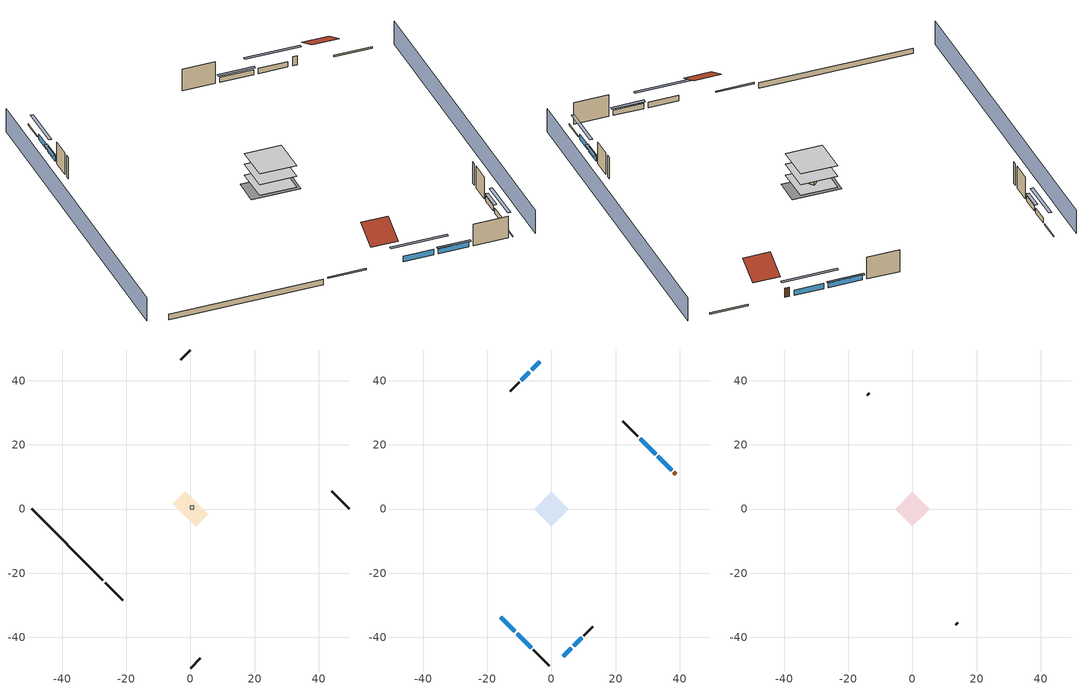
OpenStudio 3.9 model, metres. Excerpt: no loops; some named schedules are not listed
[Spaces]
crawlspace - vented 1
 floor foundation (Slab1 construction): -5.57,1.59 -1.59,5.57 5.57,-1.59 1.59,-5.57 z-0.91
 wall outside (RimJoist1 construction): -26.63,-22.94 -21.11,-28.46 z0.3:0.61
 wall outside (RimJoist2 construction): 0,49.57 -3.06,46.51 z0.3:0.61
 wall outside (RimJoist3 construction): 49.57,0 44.05,5.52 z0.3:0.61
 wall outside (RimJoist4 construction): 0,-49.57 3.06,-46.51 z0.3:0.61
 wall foundation (FoundationWall1 construction): -49.57,0 -27.29,-22.29 z-0.91:0.3
central ac and furnace airloop ret air space
 floor adiabatic (AdiabaticConst): 0,0 0,1 1,1 1,0 z0
 wall adiabatic (AdiabaticConst): 0,1 0,0 1,0 1,1 0,1 z0:1
 ceiling adiabatic (AdiabaticConst): 1,0 1,1 0,1 0,0 z1
conditioned space 1
 floor to crawlspace - vented 1 (Floor1 construction): -5.34,0 0,5.34 5.34,0 0,-5.34 z0.3
 floor adiabatic (AdiabaticFloorConstruction): -5.34,0 0,5.34 5.34,0 0,-5.34 z2.74
 wall outside (Wall1 construction): -5.67,-43.9 -0.66,-48.92 z0.3:5.18
 wall outside (Wall2 construction): -10.06,39.52 -12.84,36.73 z0.3:5.18
 wall outside (Wall3 construction): 26.96,22.62 22.21,27.36 z0.3:5.18
 wall outside (Wall4 construction): 10.06,-39.52 12.84,-36.73 z0.3:5.18
 wall outside (AdiabaticWallConstruction): -15.81,-33.77 -11.4,-38.18 / -10.74,-38.83 -6.33,-43.24 z0.3:1.49; -3.72,45.86 -6.23,43.34 / -6.89,42.69 -9.4,40.17 / 37.45,12.13 33.17,16.4 / 3.72,-45.86 6.23,-43.34 / 6.89,-42.69 9.4,-40.17 z0.3:1.46; 32.51,17.06 27.61,21.96 z0.3:1.43
 wall outside (AdiabaticWallConstruction 1): 38.75,10.82 38.1,11.47 z0.3:2.34
 window (WindowConstruction): -15.81,-33.77 -11.4,-38.18 z0.3:1.49
 window (WindowConstruction 1): -10.74,-38.83 -6.33,-43.24 z0.3:1.49
 window (WindowConstruction 2): -3.72,45.85 -6.23,43.34 z0.3:1.46
 window (WindowConstruction 3): -6.89,42.69 -9.4,40.17 z0.3:1.46
 window (WindowConstruction 4): 37.44,12.13 33.17,16.4 z0.3:1.46
 window (WindowConstruction 5): 32.51,17.06 27.61,21.96 z0.3:1.43
 window (WindowConstruction 6): 3.72,-45.85 6.23,-43.34 z0.3:1.46
 window (WindowConstruction 7): 6.89,-42.69 9.4,-40.17 z0.3:1.46
 door (Door): 38.75,10.82 38.1,11.47 z0.3:2.34
 ceiling adiabatic (AdiabaticFloorConstruction): 0,-5.34 5.34,0 0,5.34 -5.34,0 z2.74
attic - vented 1
 floor to conditioned space 1 (Floor2 construction Reversed): -5.34,0 0,5.34 5.34,0 0,-5.34 z5.18
 wall outside (Wall5 construction): -13.5,36.07 -14.07,35.5 z0.3:5.18
 wall outside (Wall6 construction): 13.5,-36.07 14.07,-35.5 z0.3:5.18
 roof outside (Roof1 construction): -16.46,-33.11,5.18 -12.89,-29.54,7.71 -16.88,-25.55,7.71 -20.46,-29.12,5.18
 roof outside (Roof2 construction): 39.41,10.17,5.18 35.83,6.6,7.71 39.83,2.6,7.71 43.4,6.17,5.18
shading: 3.23,-52.81 52.81,-3.23 / -3.23,52.81 -52.81,3.23 z0:5.18; -9.46,-40.12 -17.75,-31.83 -18.18,-32.26 -9.89,-40.55 z4.24; -6.11,-43.46 -10.95,-38.62 -11.39,-39.05 -6.54,-43.89 z1.8; -8.17,41.4 -1.78,47.79 -2.21,48.23 -8.6,41.83 z4.21; -9.62,39.96 -6.67,42.9 -7.1,43.33 -10.05,40.39 z1.77; 31.23,18.34 39.38,10.19 39.82,10.62 31.66,18.77 z4.21; 27.4,22.18 32.73,16.85 33.16,17.28 27.83,22.61 z1.74; 8.17,-41.4 1.78,-47.79 2.21,-48.23 8.6,-41.83 z4.21; 9.62,-39.96 6.67,-42.9 7.1,-43.33 10.05,-40.39 z1.77
[Site]
Portland Intl Arpt_OR: Latitude {deg}=45.59; Longitude {deg}=-122.6; Time Zone {hr}=-8; Elevation {m}=33; Terrain=Suburbs; Keep Site Location Information=Yes
[Site:GroundTemperature:Shallow]
10.2558, 8.96328, 8.85977, 9.47314, 11.9355, 14.3863, 16.5111, 17.8571, 17.9714, 16.8767, 14.8061, 12.4304
[Site:WaterMainsTemperature]
Calculation Method=Schedule; Temperature Schedule=mains temperature schedule
[Building]
Building 1
[Material] Roughness=Rough
Name | Thickness {m} | Conductivity {W/m-K} | Density {kg/m3} | Specific Heat {J/kg-K} | Thermal Absorptance | Solar Absorptance | Visible Absorptance
asphalt or fiberglass shingles | 0.00635 | 0.162714 | 1121.4 | 1465.45 | 0.9 | 0.85 | 0.85
roof rigid ins | 0.00281632 | 0.029427 | 32.04 | 1214.23 | 0.9 | 0.7 | 0.7
osb sheathing 0.5 in. | 0.0127 | 0.115458 | 512.64 | 1214.23 | 0.9 | 0.6 | 0.6
wood siding | 0.0254 | 0.102417 | 544.68 | 1172.36 | 0.9 | 0.85 | 0.85
osb sheathing 0.5 in. 1 | 0.0127 | 0.115458 | 512.64 | 1214.23 | 0.9 | 0.7 | 0.7
wall stud and cavity | 0.1397 | 0.550994 | 139.0536 | 1170.24 | 0.9 | 0.7 | 0.7
gypsum board | 0.0127 | 0.160291 | 801 | 837.4 | 0.9 | 0.6 | 0.6
wall stud and cavity 1 | 0.1397 | 0.727959 | 139.0536 | 1170.24 | 0.9 | 0.6 | 0.6
rim joist stud and cavity | 0.0508 | 0.178688 | 50.32683 | 1063.81 | 0.9 | 0.6 | 0.6
floor stud and cavity | 0.1397 | 0.923637 | 92.3553 | 1139.71 | 0.9 | 0.7 | 0.7
osb sheathing 0.75 in. | 0.01905 | 0.115458 | 512.64 | 1214.23 | 0.9 | 0.7 | 0.7
floor covering | 0.0127 | 0.0433444 | 54.468 | 1339.84 | 0.9 | 0.6 | 0.6
ceiling loosefill ins | 0.0846667 | 0.0480833 | 16.02 | 1046.75 | 0.9 | 0.7 | 0.7
ceiling stud and cavity | 0.1397 | 0.0920385 | 65.682 | 1177.47 | 0.9 | 0.7 | 0.7
concrete 8.0 in. | 0.2032 | 1.803125 | 2242.8 | 837.4 | 0.9 | 0.7 | 0.7
soil 0.5 in. | 0.0127 | 1.3848 | 1842.3 | 418.7 | 0.9 | 0.7 | 0.7
wood siding 1; wood siding 2 | 0.0254 | 0.102417 | 544.68 | 1172.36
wall rigid ins; floor rigid ins | 0.512978 | 0.029427 | 32.04 | 1214.23 | 0.9 | 0.7 | 0.7
wall stud and cavity 2 | 0.0889 | 0.380278 | 52.3479 | 1209.89 | 0.9 | 0.7 | 0.7
door material | 0.04445 | 0.0612267 | 512.64 | 1214.23 | 0.9 | 0.7 | 0.7
floor stud and cavity 1 | 0.1397 | 1.75129 | 37.0049 | 1207.88 | 0.9 | 0.7 | 0.7
wall stud and cavity 3 | 0.0889 | 0.391764 | 83.0341 | 1211.67 | 0.9 | 0.7 | 0.7
furniture material conditioned space 1 | 0.1524 | 0.115458 | 640.8 | 1214.23 | 0.9 | 0.6 | 0.6
[Construction]
Roof1 construction; Roof2 construction: asphalt or fiberglass shingles, roof rigid ins, osb sheathing 0.5 in.
Wall1 construction; Wall2 construction; Wall3 construction; Wall4 construction: wood siding, osb sheathing 0.5 in. 1, wall stud and cavity, gypsum board
Wall5 construction; Wall6 construction: wood siding, osb sheathing 0.5 in. 1, wall stud and cavity 1
RimJoist1 construction; RimJoist2 construction; RimJoist3 construction; RimJoist4 construction: wood siding, rim joist stud and cavity
Floor1 construction: floor stud and cavity, osb sheathing 0.75 in., floor covering
Floor2 construction Reversed: gypsum board, ceiling stud and cavity, ceiling loosefill ins
FoundationWall1 construction: concrete 8.0 in.
Slab1 construction: soil 0.5 in.
WindowConstruction; WindowConstruction 1; WindowConstruction 2; WindowConstruction 3; WindowConstruction 4; WindowConstruction 5; WindowConstruction 6; WindowConstruction 7: WindowMaterial
AdiabaticWallConstruction: wood siding 1, wall rigid ins, wall stud and cavity 2, gypsum board
Door: door material
AdiabaticWallConstruction 1: wood siding 2, wall rigid ins, wall stud and cavity 2, gypsum board
AdiabaticFloorConstruction: floor stud and cavity 1, floor rigid ins, osb sheathing 0.75 in., floor covering
PartitionWallConstruction: gypsum board, wall stud and cavity 3, gypsum board
furniture construction conditioned space 1: furniture material conditioned space 1
AdiabaticConst: Adiabatic
[WindowMaterial:SimpleGlazingSystem]
WindowMaterial: U-Factor {W/m2-K}=2.15764; Solar Heat Gain Coefficient=0.44
[Material:NoMass]
Adiabatic: Roughness=Rough; Thermal Resistance {m2-K/W}=176.1
[ThermalZone] Multiplier=1; Use Ideal Air Loads=No
Name | Volume {m3} | Thermostat
conditioned space | 278.185 | conditioned space temperature setpoint
attic - vented | 32.1115
crawlspace - vented | 69.5462
central ac and furnace airloop ret air zone | 1
[Sizing:Zone] Zone Cooling Design Supply Air Temperature Input Method=SupplyAirTemperature; Zone Cooling Design Supply Air Temperature {C}=14; Zone Cooling Design Supply Air Temperature Difference {deltaC}=11.11; Zone Heating Design Supply Air Temperature Input Method=SupplyAirTemperature; Zone Heating Design Supply Air Temperature {C}=40; Zone Heating Design Supply Air Temperature Difference {deltaC}=11.11; Zone Cooling Design Supply Air Humidity Ratio {kg-H2O/kg-air}=0.0085; Zone Heating Design Supply Air Humidity Ratio {kg-H2O/kg-air}=0.008; Cooling Design Air Flow Method=DesignDay; Heating Design Air Flow Method=DesignDay; Account for Dedicated Outdoor Air System=No; Dedicated Outdoor Air System Control Strategy=NeutralSupplyAir; Dedicated Outdoor Air Low Setpoint Temperature for Design {C}=autosize; Dedicated Outdoor Air High Setpoint Temperature for Design {C}=autosize; Zone Load Sizing Method=Sensible Load Only No Latent Load; Zone Latent Cooling Design Supply Air Humidity Ratio Input Method=HumidityRatioDifference; Zone Cooling Design Supply Air Humidity Ratio Difference {kgWater/kgDryAir}=0.005; Zone Latent Heating Design Supply Air Humidity Ratio Input Method=HumidityRatioDifference; Zone Humidification Design Supply Air Humidity Ratio Difference {kgWater/kgDryAir}=0.005; Sizing Option=Coincident
attic - vented; crawlspace - vented; central ac and furnace airloop ret air zone
[Space]
Name | Thermal Zone | Volume {m3}
conditioned space 1 | conditioned space | 278.185
attic - vented 1 | attic - vented | 32.1115
crawlspace - vented 1 | crawlspace - vented | 69.5462
central ac and furnace airloop ret air space | central ac and furnace airloop ret air zone
[ThermostatSetpoint:DualSetpoint]
conditioned space temperature setpoint: Heating Setpoint Temperature Schedule=heating setpoint; Cooling Setpoint Temperature Schedule=cooling setpoint; Temperature Difference Between Cutout And Setpoint {deltaC}=0
[Foundation:Kiva]
Foundation Kiva 1: Initial Indoor Air Temperature {C}=8.6388; Wall Height Above Grade {m}=0.3048; Wall Depth Below Slab {m}=0.2032
[Foundation:Kiva:Settings]
Soil Conductivity {W/m-K}=1.3848; Soil Density {kg/m3}=1842.3; Soil Specific Heat {J/kg-K}=418.7; Ground Solar Absorptivity=0.9; Ground Thermal Absorptivity=0.9; Ground Surface Roughness {m}=0.03; Far-Field Width {m}=40; Deep-Ground Boundary Condition=ZeroFlux; Deep-Ground Depth {m}=40; Minimum Cell Dimension {m}=0.2; Maximum Cell Growth Coefficient=3; Simulation Timestep=Timestep
[SurfaceProperty:ExposedFoundationPerimeter]
Slab1: Exposed Perimeter Calculation Method=TotalExposedPerimeter; Total Exposed Perimeter {m}=31.51632
[SurfaceProperty:IncidentSolarMultiplier] Incident Solar Multiplier=1; Incident Solar Multiplier Schedule=trans schedule winter=0.85 summer=0.7
Window1; Window2; Window3; Window4; Window5; Window6; Window7; Window8
[InternalMass:Definition] Design Level Calculation Method=SurfaceArea
Name | Construction | Surface Area {m2}
partition wall mass | PartitionWallConstruction | 114.085
furniture mass conditioned space 1 | furniture construction conditioned space 1 | 45.63397
[InternalMass] Space or SpaceType=conditioned space 1; Multiplier=1
Name | Internal Mass Definition
partition wall mass | partition wall mass
furniture mass conditioned space 1 | furniture mass conditioned space 1
[Fan:SystemModel]
central ac and furnace supply fan: Availability Schedule=Always On Discrete; Design Maximum Air Flow Rate {m3/s}=0.647512; Speed Control Method=Discrete; Electric Power Minimum Flow Rate Fraction=0.2; Design Pressure Rise {Pa}=500; Motor Efficiency=1; Motor In Air Stream Fraction=1; Design Electric Power Consumption {W}=autosize; Design Power Sizing Method=PowerPerFlow; Electric Power Per Unit Flow Rate {W/(m3/s)}=794.58; Electric Power Per Unit Flow Rate Per Unit Pressure {W-s/m3-Pa}=1.66667; Fan Total Efficiency=0.7; Motor Loss Radiative Fraction=0; Speed Flow Fraction 1=0.62755; Speed Electric Power Fraction 1=0.24714; Speed Flow Fraction 2=1; Speed Electric Power Fraction 2=1
[EnergyManagementSystem:Sensor]
Name | Output Variable or Output Meter Index Key | Output Variable or Output Meter
central_ac_and_furnace_supply_fan_s; central_ac_and_furnace_supply_fan_s_1 | central ac and furnace supply fan | Fan Electricity Energy
water_heater_T_set | water heater setpoint | Schedule Value
out_pb_s |  | Site Outdoor Air Barometric Pressure
out_wt_s |  | Site Outdoor Air Humidity Ratio
site_vw_s |  | Site Wind Speed
cool_season | cooling season schedule | Schedule Value
central_ac_and_furnace_airloop_Fan_RTF_s | central ac and furnace supply fan | Fan Runtime Fraction Speed 1
central_ac_and_furnace_airloop_Fan_RTF_s_1 | central ac and furnace supply fan | Fan Runtime Fraction Speed 2
central_ac_and_furnace_airloop_AH_MFR_s | Node 6 | System Node Mass Flow Rate
central_ac_and_furnace_airloop_AH_VFR_s | Node 6 | System Node Current Density Volume Flow Rate
central_ac_and_furnace_airloop_AH_Tout_s | Node 6 | System Node Temperature
central_ac_and_furnace_airloop_AH_Wout_s | Node 6 | System Node Humidity Ratio
central_ac_and_furnace_airloop_RA_T_s | Node 9 | System Node Temperature
central_ac_and_furnace_airloop_Ra_W_s | Node 9 | System Node Humidity Ratio
central_ac_and_furnace_airloop_0_DZ_T_s | crawlspace - vented | Zone Air Temperature
central_ac_and_furnace_airloop_0_DZ_W_s | crawlspace - vented | Zone Mean Air Humidity Ratio
natural_vent_s | natural vent schedule | Schedule Value
htg_sp_s | heating setpoint | Schedule Value
clg_sp_s | cooling setpoint | Schedule Value
mech_vent_range_fan_0_sch_s | mech vent range fan 0 schedule | Schedule Value
mech_vent_bath_fan_0_sch_s | mech vent bath fan 0 schedule | Schedule Value
clothes_dryer_exhaust_0_sch_s | clothes_dryer | Schedule Value
htg_load_cond |  | Heating:EnergyTransfer:Zone:CONDITIONED SPACE
clg_load_cond |  | Cooling:EnergyTransfer:Zone:CONDITIONED SPACE
htg_load_duct |  | Heating:EnergyTransfer:Zone:CENTRAL AC AND FURNACE AIRLOOP RET AIR ZONE
clg_load_duct |  | Cooling:EnergyTransfer:Zone:CENTRAL AC AND FURNACE AIRLOOP RET AIR ZONE
s_conv | Floor1 | Surface Inside Face Convection Heat Gain Energy
s_ig | Floor1 | Surface Inside Face Internal Gains Radiation Heat Gain Energy
s_sol | Floor1 | Surface Inside Face Solar Radiation Heat Gain Energy
s_lgt | Floor1 | Surface Inside Face Lights Radiation Heat Gain Energy
s_surf | Floor1 | Surface Inside Face Net Surface Thermal Radiation Heat Gain Energy
s_conv_1 | Floor2 | Surface Inside Face Convection Heat Gain Energy
s_ig_1 | Floor2 | Surface Inside Face Internal Gains Radiation Heat Gain Energy
s_sol_1 | Floor2 | Surface Inside Face Solar Radiation Heat Gain Energy
s_lgt_1 | Floor2 | Surface Inside Face Lights Radiation Heat Gain Energy
s_surf_1 | Floor2 | Surface Inside Face Net Surface Thermal Radiation Heat Gain Energy
s_conv_2 | inferred conditioned ceiling | Surface Inside Face Convection Heat Gain Energy
s_ig_2 | inferred conditioned ceiling | Surface Inside Face Internal Gains Radiation Heat Gain Energy
s_sol_2 | inferred conditioned ceiling | Surface Inside Face Solar Radiation Heat Gain Energy
s_lgt_2 | inferred conditioned ceiling | Surface Inside Face Lights Radiation Heat Gain Energy
s_surf_2 | inferred conditioned ceiling | Surface Inside Face Net Surface Thermal Radiation Heat Gain Energy
s_conv_3 | inferred conditioned floor | Surface Inside Face Convection Heat Gain Energy
s_ig_3 | inferred conditioned floor | Surface Inside Face Internal Gains Radiation Heat Gain Energy
s_sol_3 | inferred conditioned floor | Surface Inside Face Solar Radiation Heat Gain Energy
s_lgt_3 | inferred conditioned floor | Surface Inside Face Lights Radiation Heat Gain Energy
s_surf_3 | inferred conditioned floor | Surface Inside Face Net Surface Thermal Radiation Heat Gain Energy
ss_sol | Door1 | Surface Inside Face Solar Radiation Heat Gain Energy
ss_lgt | Door1 | Surface Inside Face Lights Radiation Heat Gain Energy
ss_conv | Door1 | Surface Inside Face Convection Heat Gain Energy
ss_ig | Door1 | Surface Inside Face Internal Gains Radiation Heat Gain Energy
ss_surf | Door1 | Surface Inside Face Net Surface Thermal Radiation Heat Gain Energy
ss_conv_1 | Window1 | Surface Inside Face Convection Heat Gain Energy
ss_ig_1 | Window1 | Surface Inside Face Internal Gains Radiation Heat Gain Energy
ss_surf_1 | Window1 | Surface Inside Face Net Surface Thermal Radiation Heat Gain Energy
ss_trans_in | Window1 | Surface Window Transmitted Solar Radiation Rate
ss_back_out | Window1 | Surface Window Shortwave from Zone Back Out Window Heat Transfer Rate
ss_trans_out | Window1 | Surface Inside Face Initial Transmitted Diffuse Transmitted Out Window Solar Radiation Rate
ss_conv_2 | Window2 | Surface Inside Face Convection Heat Gain Energy
ss_ig_2 | Window2 | Surface Inside Face Internal Gains Radiation Heat Gain Energy
ss_surf_2 | Window2 | Surface Inside Face Net Surface Thermal Radiation Heat Gain Energy
ss_trans_in_1 | Window2 | Surface Window Transmitted Solar Radiation Rate
ss_back_out_1 | Window2 | Surface Window Shortwave from Zone Back Out Window Heat Transfer Rate
ss_trans_out_1 | Window2 | Surface Inside Face Initial Transmitted Diffuse Transmitted Out Window Solar Radiation Rate
ss_conv_3 | Window3 | Surface Inside Face Convection Heat Gain Energy
ss_ig_3 | Window3 | Surface Inside Face Internal Gains Radiation Heat Gain Energy
ss_surf_3 | Window3 | Surface Inside Face Net Surface Thermal Radiation Heat Gain Energy
ss_trans_in_2 | Window3 | Surface Window Transmitted Solar Radiation Rate
ss_back_out_2 | Window3 | Surface Window Shortwave from Zone Back Out Window Heat Transfer Rate
ss_trans_out_2 | Window3 | Surface Inside Face Initial Transmitted Diffuse Transmitted Out Window Solar Radiation Rate
ss_conv_4 | Window4 | Surface Inside Face Convection Heat Gain Energy
ss_ig_4 | Window4 | Surface Inside Face Internal Gains Radiation Heat Gain Energy
[ElectricEquipment:Definition] Design Level Calculation Method=EquipmentLevel
Name | Design Level {W} | Fraction Latent | Fraction Radiant | Fraction Lost
ceiling fan | 18.1589 | 0 | 0.558 | 0
clothes washer | 265.983 | 0.03 | 0.162 | 0.7
clothes dryer | 1278.9 | 0.015 | 0.081 | 0.85
fridge | 52.0548 | 0 | 0.6 | 0
fridge 2 | 90.9498 | 0 | 0.6 | 0
cooking range | 75.7785 | 0.16 | 0.384 | 0.2
misc tv | 183.697 | 0 | 0.6 | 0
misc plug loads | 145.912 | 0.021 | 0.558 | 0.049
whole house fan; mech vent house fan | 0 | 0 | 0 | 1
mech vent house fan cfis | 0 | 0 | 0 | 0
mech vent range fan 0; mech vent bath fan 0 | 30 | 0 | 0 | 1
[ElectricEquipment] Space or SpaceType=conditioned space 1
Name | Electric Equipment Definition | Schedule
ceiling fan | ceiling fan | ceiling_fan
clothes washer | clothes washer | clothes_washer
clothes dryer | clothes dryer | clothes_dryer
fridge | fridge | fridge schedule
fridge 1 | fridge 2 | fridge schedule 1
cooking range | cooking range | cooking_range
misc tv | misc tv | plug_loads_tv
misc plug loads | misc plug loads | plug_loads_other
whole house fan | whole house fan | Always On Discrete
mech vent house fan | mech vent house fan | mech vent house fan schedule
mech vent house fan cfis | mech vent house fan cfis | mech vent house fan cfis schedule
mech vent range fan 0 | mech vent range fan 0 | mech vent range fan 0 schedule
mech vent bath fan 0 | mech vent bath fan 0 | mech vent bath fan 0 schedule
[OtherEquipment:Definition] Design Level Calculation Method=EquipmentLevel
Name | Design Level {W} | Fraction Latent | Fraction Radiant | Fraction Lost
water heater sens; central ac and furnace airloop_0 SupSensLkToCond; central ac and furnace airloop_0 SupCondToLv; central ac and furnace airloop_0 RetCondToRP; central ac and furnace airloop_0 RetSensLkToRP; central ac and furnace airloop_0 SupCondToDZ; central ac and furnace airloop_0 RetCondToDZ; central ac and furnace airloop_0 SupSensLkToDZ; mech vent house fan sensible load | 0 | 0 | 0 | 0
water heater lat; central ac and furnace airloop_0 SupLatLkToCond; central ac and furnace airloop_0 RetLatLkToRP; central ac and furnace airloop_0 SupLatLkToDZ; mech vent house fan latent load | 0 | 1 | 0 | 0
water heater energy adjustment1 | 0.01 | 0 | 0 | 1
clothes dryer 2 | 0 | 0.015 | 0.081 | 0.85
cooking range 2 | 2220.85 | 0.16 | 0.384 | 0.2
general water use sensible | -43.4886 | 0 | 0.6 | 0
general water use latent | 44.1266 | 1 | 0 | 0
[OtherEquipment]
Name | Other Equipment Definition | Space or SpaceType | Schedule | Fuel Type
water heater sens | water heater sens | conditioned space 1 | Always On Discrete
water heater lat | water heater lat | conditioned space 1 | Always On Discrete
water heater energy adjustment1 | water heater energy adjustment1 | conditioned space 1 | Always On Discrete | Electricity
clothes dryer 1 | clothes dryer 2 | conditioned space 1 | clothes_dryer | Electricity
cooking range 1 | cooking range 2 | conditioned space 1 | cooking_range | NaturalGas
general water use sensible | general water use sensible | conditioned space 1 | general water use schedule
general water use latent | general water use latent | conditioned space 1 | general water use schedule
central ac and furnace airloop_0 SupSensLkToCond | central ac and furnace airloop_0 SupSensLkToCond | conditioned space 1 | Always On Discrete
central ac and furnace airloop_0 SupLatLkToCond | central ac and furnace airloop_0 SupLatLkToCond | conditioned space 1 | Always On Discrete
central ac and furnace airloop_0 SupCondToLv | central ac and furnace airloop_0 SupCondToLv | conditioned space 1 | Always On Discrete
central ac and furnace airloop_0 RetCondToRP | central ac and furnace airloop_0 RetCondToRP | central ac and furnace airloop ret air space | Always On Discrete
central ac and furnace airloop_0 RetSensLkToRP | central ac and furnace airloop_0 RetSensLkToRP | central ac and furnace airloop ret air space | Always On Discrete
central ac and furnace airloop_0 RetLatLkToRP | central ac and furnace airloop_0 RetLatLkToRP | central ac and furnace airloop ret air space | Always On Discrete
central ac and furnace airloop_0 SupCondToDZ | central ac and furnace airloop_0 SupCondToDZ | crawlspace - vented 1 | Always On Discrete
central ac and furnace airloop_0 RetCondToDZ | central ac and furnace airloop_0 RetCondToDZ | crawlspace - vented 1 | Always On Discrete
central ac and furnace airloop_0 SupSensLkToDZ | central ac and furnace airloop_0 SupSensLkToDZ | crawlspace - vented 1 | Always On Discrete
central ac and furnace airloop_0 SupLatLkToDZ | central ac and furnace airloop_0 SupLatLkToDZ | crawlspace - vented 1 | Always On Discrete
mech vent house fan sensible load | mech vent house fan sensible load | conditioned space 1 | Always On Discrete
mech vent house fan latent load | mech vent house fan latent load | conditioned space 1 | Always On Discrete
[WaterUse:Equipment:Definition]
clothes washer: Peak Flow Rate {m3/s}=1.7539e-06
[Lights:Definition]
interior lighting: Design Level Calculation Method=LightingLevel; Lighting Level {W}=237.911; Fraction Radiant=0.6; Fraction Visible=0.2; Return Air Fraction=0
[Lights]
interior lighting: Lights Definition=interior lighting; Space or SpaceType=conditioned space 1; Schedule=lighting_interior; Fraction Replaceable=1
[Exterior:Lights:Definition]
exterior lighting: Design Level {W}=9.28603
[Exterior:Lights]
exterior lighting: Exterior Lights Definition=exterior lighting; Schedule=exterior lighting schedule
[People:Definition]
occupants: Number of People Calculation Method=People; Number of People {people}=2; Fraction Radiant=0.314171; Sensible Heat Fraction=0.56303; Carbon Dioxide Generation Rate {m3/s-W}=0; Enable ASHRAE 55 Comfort Warnings=No; Mean Radiant Temperature Calculation Type=EnclosureAveraged
[People]
occupants: People Definition=occupants; Space or SpaceType=conditioned space 1; Number of People Schedule=occupants; Activity Level Schedule=occupants activity schedule; Multiplier=1
[ZoneMixing] Schedule=Always On Continuous; Design Flow Rate Calculation Method=Flow/Zone; Design Flow Rate {m3/s}=0
Name | Zone or Space | Source Zone or Space
central ac and furnace airloop_0 ZoneMixDZToCond mix | conditioned space | crawlspace - vented
central ac and furnace airloop_0 ZoneMixCondToDZ mix | crawlspace - vented | conditioned space
whole house fan mix | attic - vented | conditioned space
[SpaceInfiltration:DesignFlowRate] Schedule=Always On Discrete
Name | Space or SpaceType | Design Flow Rate Calculation Method | Design Flow Rate {m3/s} | Air Changes per Hour {1/hr} | Constant Term Coefficient | Temperature Term Coefficient | Velocity Term Coefficient | Velocity Squared Term Coefficient
natural vent flow; whole house fan flow; infil flow | conditioned space 1 | Flow/Space | 0
infil crawlspace - vented 1 | crawlspace - vented 1 | AirChanges/Hour |  | 2.6013 | 1 | 0 | 0 | 0
crawlspace_vented 1 duct leakage imbalance infil flow | crawlspace - vented 1 | Flow/Space | 0
[SpaceInfiltration:EffectiveLeakageArea]
infil attic - vented 1: Space or SpaceType=attic - vented 1; Schedule=Always On Discrete; Effective Air Leakage Area {cm2}=1901.23; Stack Coefficient=0.000117438; Wind Coefficient=4.10224e-05
